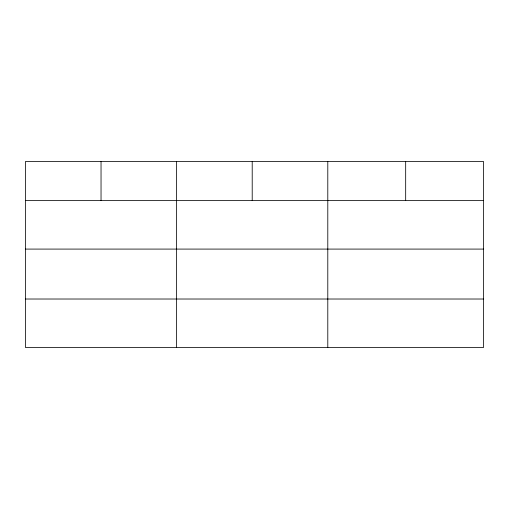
<?xml version="1.0" encoding="UTF-8"?>
<svg xmlns="http://www.w3.org/2000/svg" width="509" height="509" viewBox="0 0 509 509"><rect width="100%" height="100%" fill="white"/><g stroke="black" fill="none" stroke-linecap="round" stroke-linejoin="round"><path stroke-width="0.76" d="M483.55 249.086L483.55 161.518L25.45 161.518L25.45 347.482L483.55 347.482L483.55 249.086L25.45 249.086M25.45 200.622L483.55 200.622M25.45 299.018L483.55 299.018M405.673 161.518L405.673 200.622M327.796 161.518L327.796 347.482M252.209 161.518L252.209 200.622M176.623 161.518L176.623 347.482M101.037 161.518L101.037 200.622"/></g></svg>
